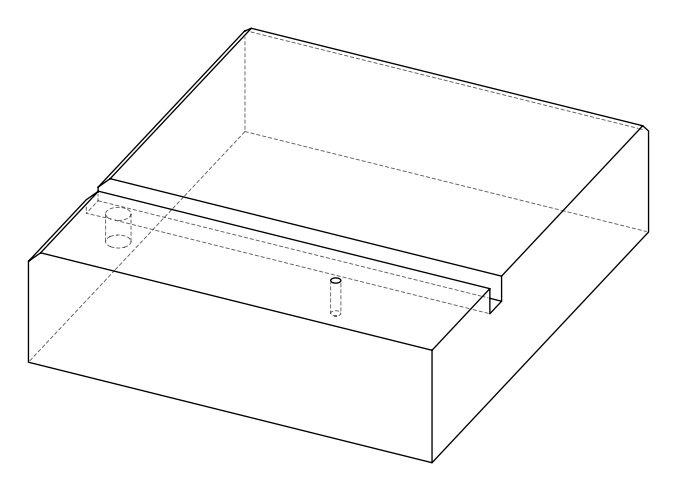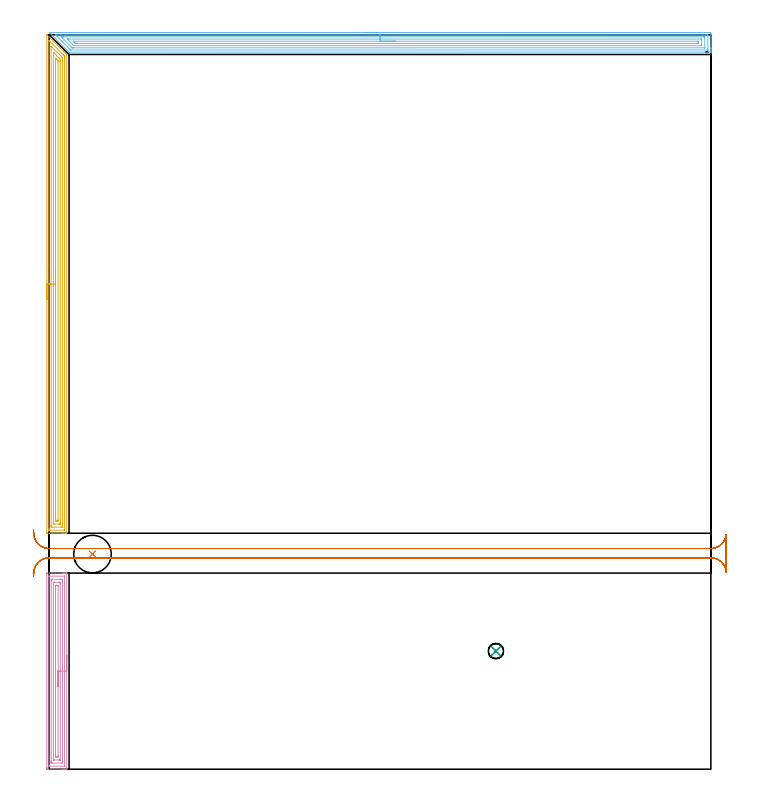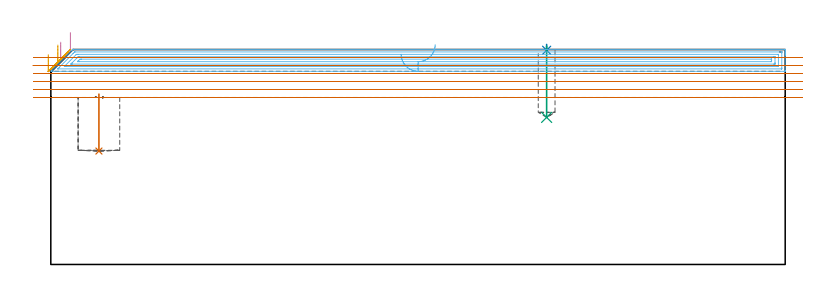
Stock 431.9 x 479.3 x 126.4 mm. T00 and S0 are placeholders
(PLAN: 7 operations, 4 tool changes, 47.5 min)
(1 INDEXABLE_INSERT_DRILL_BLIND_HOLE_FROM_SOLID | STEP1POCKET | NXT0302_020 | 0.14 min | 27967 mm3)
(2 SPOT_DRILL | STEP1POCKET_1 | NXT0321_9005460120000 | 0.03 min | 1 mm3)
(3 DRILL_BLIND_HOLE_INTO_CENTER | STEP1POCKET_1 | UGT0301_494 | 0.17 min | 2898 mm3)
(4 AREA_MILL | FG_CHAMFER_SURFACE | UGT0205_001 | 5.37 min | 11389 mm3)
(5 AREA_MILL_1 | FG_CHAMFER_SURFACE_1 | UGT0205_001 | 13.02 min | 28060 mm3)
(6 AREA_MILL_2 | FG_CHAMFER_SURFACE_2 | UGT0205_001 | 17.26 min | 34666 mm3)
(7 MILL_RECTANGULAR_SLOT | SLOT_RECTANGULAR | UGT0201_136 | Follow Part, ap 5, ae 75% | 11.52 min | 302311 mm3)
(TOOL NXT0302_020 | Index. Insert Drill 24.5mm [880-D2450L25-03] | D24.5 PA176 FL74 Z2)
(TOOL NXT0321_9005460120000 | NC Spot Drill, 142deg, 12mm, Carbide, Uncoated | D12 PA142 FL30 Z2)
(TOOL UGT0301_494 | Carbide Drill 9.9 mm | D9.9 PA118 FL87 Z2)
(TOOL UGT0205_001 | Chamfer Mill 20 x 3 x 45 deg. | D20 FL50 Z2)
(TOOL UGT0201_136 | Carbide End Mill 20.0 | D20 FL30 Z4)
(OP 1 INDEXABLE_INSERT_DRILL_BLIND_HOLE_FROM_SOLID)
G17 G21 G94 G90
T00 M6
G54
G17 G0 G90 X28.3 Y140.4 S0 M3
G43 Z136.4 H1
G94 G81 G98 Z66.7 F250. R100.2
G80
M5
M2
(OP 2 SPOT_DRILL)
G17 G21 G94 G90
T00 M6
G54
G17 G0 G90 X291.6 Y77.1 S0 M3
G43 Z136.4 H0
G94 G81 G98 Z125.974 F250. R129.4
G80
M5
M2
(OP 3 DRILL_BLIND_HOLE_INTO_CENTER)
G17 G21 G94 G90
T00 M6
G54
G17 G0 G90 X291.6 Y77.1 S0 M3
G43 Z136.4 H0
G94 G81 G98 Z86.5 F250. R128.4
G80
M5
M2
(OP 4 AREA_MILL)
G17 G21 G94 G90
T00 M6
G54
G17 G0 G90 X11.5 Y74. S1061 M3
G43 Z136.4 H0
G94 G1 Y73.962 Z135.528 F250.
Y73.848 Z134.663
Y73.659 Z133.812
Y73.397 Z132.98
Y73.063 Z132.174
Y72.66 Z131.4
Y72.192 Z130.664
Y71.66 Z129.972
Y71.071 Z129.329
Y70.428 Z128.74
Y69.736 Z128.208
Y69. Z127.74
Y68.226 Z127.337
Y67.42 Z127.003
Y66.588 Z126.741
Y65.736 Z126.552
Y64.872 Z126.438
Y64. Z126.4
Y0.164
X11.498 Y0.01 Z126.389
X11.366 Y0.003 Z126.258
X11.228 Y0. Z126.127
X10.898 Z125.797
X10.254 Z125.149
X9.057 Z123.953
X8.503 Z123.397
X-1.13 Y0.001 Z113.768
X-1.493 Y0.01 Z113.405
X-1.496 Y0.236 Z113.402
X-1.499 Y0.61 Z113.401
X-1.5 Y0.988 Z113.4
Y127.39
X-1.495 Y127.91 Z113.403
X-1.491 Y127.99 Z113.406
X-1.406 Y128. Z113.491
X8.503 Z123.397
X9.057 Z123.953
X9.378 Z124.274
X9.932 Z124.828
X10.254 Z125.149
X10.898 Z125.797
X11.228 Z126.127
X11.366 Y127.997 Z126.258
X11.498 Y127.99 Z126.389
X11.5 Y127.836 Z126.4
Y64.
X10.086 Z124.986
X10.085 Y2.396 Z124.985
X10.081 Y2.036 Z124.981
X10.079 Y2.019 Z124.979
X10.067 Y2.01 Z124.967
X10. Y2.005 Z124.9
X9.896 Y2.001 Z124.796
X0.134 Y2. Z115.034
X-0.027 Y2.003 Z114.873
X-0.056 Y2.007 Z114.844
X-0.079 Y2.013 Z114.821
X-0.081 Y2.049 Z114.819
X-0.085 Y2.224 Z114.815
X-0.086 Y6.884 Z114.814
X-0.085 Y125.604 Z114.815
X-0.081 Y125.964 Z114.819
X-0.079 Y125.981 Z114.821
X-0.067 Y125.99 Z114.833
X0. Y125.995 Z114.9
X0.104 Y125.999 Z115.004
X9.866 Y126. Z124.766
X10.027 Y125.997 Z124.927
X10.056 Y125.993 Z124.956
X10.079 Y125.987 Z124.979
X10.081 Y125.951 Z124.981
X10.085 Y125.776 Z124.985
X10.086 Y121.077 Z124.986
Y64.
X8.672 Z123.572
X8.671 Y4.903 Z123.571
X8.666 Y4.182 Z123.566
X8.664 Y4.017 Z123.564
X8.503 Y4.01 Z123.403
X7.804 Y4.001 Z122.704
X2.373 Y4. Z117.273
X1.673 Y4.003 Z116.573
X1.497 Y4.01 Z116.397
X1.335 Y4.019 Z116.235
X1.332 Y4.182 Z116.232
X1.33 Y4.352 Z116.23
X1.329 Y5.075 Z116.229
X1.328 Y5.247 Z116.228
X1.329 Y123.097 Z116.229
X1.334 Y123.818 Z116.234
X1.336 Y123.983 Z116.236
X1.497 Y123.99 Z116.397
X2.196 Y123.999 Z117.096
X7.627 Y124. Z122.527
X8.327 Y123.997 Z123.227
X8.503 Y123.99 Z123.403
X8.665 Y123.981 Z123.565
X8.668 Y123.818 Z123.568
X8.67 Y123.648 Z123.57
X8.671 Y122.925 Z123.571
X8.672 Y122.753 Z123.572
Y64.
X7.257 Z122.157
Y6.345
X7.255 Y6.172 Z122.155
X7.25 Y6.036 Z122.15
X7.246 Y6.009 Z122.146
X7.225 Y6.006 Z122.125
X7.173 Y6.003 Z122.073
X6.751 Y6. Z121.651
X3.249 Z118.149
X3.216 Z118.116
X2.831 Y6.01 Z117.731
X2.749 Y6.017 Z117.649
X2.746 Y6.074 Z117.646
X2.744 Y6.135 Z117.644
X2.743 Y6.483 Z117.643
Y6.86
Y121.655
X2.746 Y121.828 Z117.646
X2.75 Y121.964 Z117.65
X2.754 Y121.991 Z117.654
X2.775 Y121.994 Z117.675
X2.827 Y121.997 Z117.727
X3.249 Y122. Z118.149
X6.751 Z121.651
X6.784 Z121.684
X7.169 Y121.99 Z122.069
X7.251 Y121.983 Z122.151
X7.254 Y121.926 Z122.154
X7.256 Y121.865 Z122.156
X7.257 Y121.517 Z122.157
Y121.14
Y64.
X5.843 Z120.743
Y8.646
X5.839 Y8.216 Z120.739
X5.836 Y8.011 Z120.736
X5.629 Y8.005 Z120.529
X5. Y8.001 Z119.9
X4.756 Y8.002 Z119.656
X4.273 Y8.01 Z119.173
X4.164 Y8.018 Z119.064
X4.157 Y8.646 Z119.057
Y119.354
X4.161 Y119.784 Z119.061
X4.164 Y119.989 Z119.064
X4.371 Y119.995 Z119.271
X5. Y119.999 Z119.9
X5.244 Y119.998 Z120.144
X5.727 Y119.99 Z120.627
X5.836 Y119.982 Z120.736
X5.843 Y119.354 Z120.743
Y64.
Y63.128 Z120.781
Y62.264 Z120.895
Y61.412 Z121.084
Y60.58 Z121.346
Y59.774 Z121.68
Y59. Z122.083
Y58.264 Z122.552
Y57.572 Z123.083
Y56.929 Z123.672
Y56.34 Z124.315
Y55.808 Z125.007
Y55.34 Z125.743
Y54.937 Z126.517
Y54.603 Z127.323
Y54.341 Z128.155
Y54.152 Z129.007
Y54.038 Z129.872
Y54. Z130.743
G0 Z136.4
M5
M2
(OP 5 AREA_MILL_1)
G17 G21 G94 G90
T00 M6
G54
G17 G0 G90 X-1.5 Y306.65 S1061 M3
G43 Z136.4 H0
Z123.4
G94 G1 Y306.688 Z122.528 F250.
Y306.802 Z121.664
Y306.991 Z120.812
Y307.253 Z119.98
Y307.587 Z119.174
Y307.99 Z118.4
Y308.459 Z117.664
Y308.99 Z116.972
Y309.579 Z116.329
Y310.222 Z115.74
Y310.914 Z115.208
Y311.65 Z114.74
Y312.424 Z114.337
Y313.23 Z114.003
Y314.062 Z113.741
Y314.914 Z113.552
Y315.778 Z113.438
Y316.65 Z113.4
Y479.3
X-1.449 Y479.299 Z113.45
X-1.408 Z113.489
X-1.291 Y479.289 Z113.602
X-1.228 Y479.23 Z113.668
X-1.143 Y479.143 Z113.757
X7.12 Y470.88 Z122.019
X9.24 Y468.76 Z124.14
X9.378 Y468.623 Z124.275
X9.429 Y468.572 Z124.327
X10.068 Y467.932 Z124.968
X10.254 Y467.747 Z125.15
X10.916 Y467.084 Z125.816
X11.363 Y466.637 Z126.261
X11.495 Y466.505 Z126.391
X11.5 Y466.191 Z126.4
Y154.164
X11.498 Y154.01 Z126.389
X11.367 Y154.003 Z126.259
X11.228 Y154. Z126.128
X10.896 Z125.795
X10.254 Z125.149
X9.057 Z123.954
X8.503 Z123.397
X-1.13 Z113.768
X-1.411 Y154.004 Z113.487
X-1.492 Y154.01 Z113.405
X-1.499 Y154.094 Z113.399
X-1.5 Y154.61 Z113.4
Y316.65
X-0.086 Z114.814
X-0.085 Y475.389 Z114.815
X-0.084 Y475.525 Z114.816
X-0.081 Y475.591 Z114.819
X-0.08 Y475.612 Z114.82
X-0.067 Y475.605 Z114.833
X0.43 Y475.119 Z115.33
X9.378 Y466.172 Z124.278
X9.809 Y465.736 Z124.709
X10.027 Y465.514 Z124.927
X10.079 Y465.459 Z124.979
X10.081 Y465.401 Z124.981
X10.083 Y465.298 Z124.983
X10.086 Y464.577 Z124.986
Y464.405
Y156.396
X10.084 Y156.035 Z124.984
X10.082 Y156.014 Z124.982
X10.08 Y156.011 Z124.98
X10.068 Y156.007 Z124.968
X9.999 Y156.002 Z124.899
X9.896 Y156.001 Z124.796
X9.766 Y156. Z124.666
X0.133 Y156.001 Z115.033
X-0.027 Y156.004 Z114.873
X-0.056 Y156.007 Z114.844
X-0.079 Y156.013 Z114.821
X-0.08 Y156.048 Z114.82
X-0.084 Y156.223 Z114.816
X-0.085 Y156.396 Z114.815
X-0.086 Y157.117 Z114.814
Y316.65
X1.328 Z116.228
X1.329 Y471.548 Z116.229
X1.33 Y471.719 Z116.23
X1.332 Y471.743 Z116.232
X1.333 Y471.749 Z116.233
X1.34 Z116.24
X1.443 Y471.655 Z116.343
X1.497 Y471.603 Z116.397
X8.503 Y464.597 Z123.403
X8.597 Y464.501 Z123.497
X8.644 Y464.449 Z123.544
X8.664 Y464.425 Z123.564
X8.666 Y464.405 Z123.566
X8.669 Y464.236 Z123.569
X8.671 Y463.513 Z123.571
X8.672 Y463.341 Z123.572
X8.671 Y158.902 Z123.571
X8.666 Y158.181 Z123.566
X8.664 Y158.016 Z123.564
X8.503 Y158.01 Z123.403
X7.804 Y158.001 Z122.704
X2.373 Y158. Z117.273
X1.672 Y158.003 Z116.572
X1.497 Y158.01 Z116.397
X1.335 Y158.019 Z116.235
X1.332 Y158.181 Z116.232
X1.33 Y158.352 Z116.23
X1.329 Y159.074 Z116.229
X1.328 Y159.246 Z116.228
Y316.65
X2.743 Z117.643
Y467.084
X2.745 Y467.598 Z117.645
X2.747 Y467.772 Z117.647
X2.75 Y467.889 Z117.65
X2.939 Y467.705 Z117.839
X3.249 Y467.401 Z118.149
X5. Y465.651 Z119.9
X6.246 Y464.405 Z121.146
X6.751 Y463.897 Z121.651
X7.129 Y463.513 Z122.029
X7.25 Y463.379 Z122.15
X7.253 Y463.255 Z122.153
X7.256 Y462.998 Z122.156
X7.257 Y462.62 Z122.157
Y462.104
Y160.86
X7.256 Y160.345 Z122.156
X7.254 Y160.172 Z122.154
X7.25 Y160.036 Z122.15
X7.246 Y160.009 Z122.146
X7.225 Y160.007 Z122.125
X7.173 Y160.004 Z122.073
X6.751 Y160. Z121.651
X6.719 Z121.619
X3.216 Z118.116
X2.832 Y160.01 Z117.732
X2.749 Y160.017 Z117.649
X2.746 Y160.074 Z117.646
X2.745 Y160.134 Z117.645
X2.743 Y160.482 Z117.643
Y160.86
Y316.65
X4.157 Z119.057
Y463.513
X4.159 Y463.91 Z119.059
X4.162 Y464.009 Z119.062
X4.163 Y464.023 Z119.063
X4.169 Y464.022 Z119.069
X4.207 Y463.989 Z119.107
X4.288 Y463.911 Z119.188
X4.689 Y463.513 Z119.589
X5. Y463.201 Z119.9
X5.578 Y462.62 Z120.478
X5.777 Y462.413 Z120.677
X5.836 Y462.346 Z120.736
X5.838 Y462.297 Z120.738
X5.841 Y462.19 Z120.741
X5.843 Y461.76 Z120.743
Y162.645
X5.839 Y162.215 Z120.739
X5.836 Y162.01 Z120.736
X5.629 Y162.004 Z120.529
X5. Y162.001 Z119.9
X4.756 Y162.002 Z119.656
X4.273 Y162.01 Z119.173
X4.164 Y162.017 Z119.064
X4.157 Y162.645 Z119.057
Y316.65
Y317.522 Z119.095
Y318.387 Z119.209
Y319.238 Z119.398
Y320.07 Z119.66
Y320.876 Z119.994
Y321.65 Z120.397
Y322.386 Z120.865
Y323.078 Z121.396
Y323.721 Z121.986
Y324.31 Z122.629
Y324.842 Z123.321
Y325.31 Z124.057
Y325.713 Z124.831
Y326.047 Z125.637
Y326.309 Z126.469
Y326.498 Z127.32
Y326.612 Z128.185
Y326.65 Z129.057
G0 Z136.4
M5
M2
(OP 6 AREA_MILL_2)
G17 G21 G94 G90
T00 M6
G54
G17 G0 G90 X206.05 Y480.8 S1061 M3
G43 Z136.4 H0
Z123.6
G94 G1 X206.088 Z122.728 F250.
X206.202 Z121.864
X206.391 Z121.012
X206.653 Z120.18
X206.987 Z119.374
X207.39 Z118.6
X207.858 Z117.864
X208.39 Z117.172
X208.979 Z116.529
X209.622 Z115.94
X210.314 Z115.408
X211.05 Z114.94
X211.824 Z114.537
X212.63 Z114.203
X213.462 Z113.941
X214.313 Z113.752
X215.178 Z113.638
X216.05 Z113.6
X431.286
X431.58 Y480.797 Z113.602
X431.89 Y480.792 Z113.606
X431.9 Y480.477 Z113.92
Y471.278 Z123.117
Y470.721 Z123.676
Y470.385 Z124.011
Y469.829 Z124.568
Y469.493 Z124.902
Y468.822 Z125.577
Y468.452 Z125.948
X431.892 Y468.056 Z126.336
X431.89 Y468.002 Z126.388
X431.732 Y468. Z126.4
X13.318
X12.996 Y468.004 Z126.39
X12.843 Y468.156 Z126.241
X12.399 Y468.601 Z125.798
X0.517 Y480.483 Z113.916
X0.353 Y480.645 Z113.752
X0.219 Y480.783 Z113.614
X0.217 Y480.794 Z113.603
X0.219 Y480.799 Z113.599
X216.05 Y480.8 Z113.6
Y479.386 Z115.014
X429.578 Y479.385 Z115.015
X429.736 Y479.383 Z115.017
X429.841 Y479.379 Z115.021
X429.891 Y479.374 Z115.026
X429.893 Y479.363 Z115.037
X429.896 Y479.307 Z115.093
X429.9 Y478.907 Z115.493
Y469.986 Z124.414
X429.896 Y469.493 Z124.907
X429.893 Y469.444 Z124.956
X429.891 Y469.425 Z124.975
X429.815 Y469.421 Z124.979
X429.658 Y469.416 Z124.984
X429.578 Y469.415 Z124.985
X429.499 Y469.414 Z124.986
X14.211 Y469.415 Z124.985
X14.132 Y469.416 Z124.984
X14.079 Y469.418 Z124.982
X14.042 Y469.421 Z124.979
X14.026 Y469.434 Z124.966
X13.961 Y469.493 Z124.907
X13.318 Y470.132 Z124.268
X13.064 Y470.385 Z124.015
X5.035 Y478.415 Z115.985
X4.387 Y479.065 Z115.335
X4.154 Y479.307 Z115.093
X4.088 Y479.379 Z115.021
X4.229 Y479.383 Z115.017
X4.308 Y479.385 Z115.015
X216.05 Y479.386 Z115.014
Y477.972 Z116.428
X427.264 Y477.971 Z116.429
X427.713 Y477.969 Z116.431
X427.862 Y477.966 Z116.434
X427.881 Y477.965 Z116.435
X427.89 Y477.932 Z116.468
X427.895 Y477.833 Z116.567
X427.898 Y477.709 Z116.691
X427.9 Y477.522 Z116.878
Y477.336 Z117.064
Y471.091 Z123.309
X427.895 Y470.904 Z123.496
X427.891 Y470.852 Z123.548
X427.887 Y470.834 Z123.566
X427.88 Y470.833 Z123.567
X427.825 Y470.83 Z123.57
X427.713 Y470.829 Z123.571
X15.997
X15.552 Y470.83 Z123.57
X15.104 Y470.834 Z123.566
X15.079 Y470.835 Z123.565
X15.05 Y470.859 Z123.541
X14.986 Y470.917 Z123.483
X14.863 Y471.037 Z123.363
X8.378 Y477.522 Z116.878
X7.959 Y477.945 Z116.455
X7.947 Y477.965 Z116.435
X7.959 Y477.966 Z116.434
X8.404 Y477.97 Z116.43
X8.852 Y477.971 Z116.429
X9.296 Y477.972 Z116.428
X216.05
Y476.557 Z117.843
X425.108
X425.859 Y476.55 Z117.85
X425.89 Y476.543 Z117.857
X425.893 Y476.496 Z117.904
X425.897 Y476.392 Z118.008
X425.899 Y476.183 Z118.217
X425.9 Y475.765 Z118.635
Y473.089 Z121.311
X425.899 Y472.629 Z121.771
X425.897 Y472.413 Z121.987
X425.893 Y472.305 Z122.095
X425.89 Y472.256 Z122.144
X425.848 Y472.249 Z122.151
X425.034 Y472.243 Z122.157
X424.961
X16.817
X16.407 Y472.247 Z122.153
X16.203 Y472.25 Z122.15
X16.104 Y472.257 Z122.143
X15.997 Y472.357 Z122.043
X15.287 Y473.062 Z121.338
X15.104 Y473.245 Z121.155
X12.425 Y475.925 Z118.475
X11.87 Y476.489 Z117.911
X11.811 Y476.549 Z117.851
X11.881 Y476.552 Z117.848
X12.062 Y476.555 Z117.845
X12.425 Y476.557 Z117.843
X12.498
X216.05
Y475.143 Z119.257
X423.248 Y475.142 Z119.258
X423.848 Y475.139 Z119.261
X423.88 Y475.136 Z119.264
X423.89 Y475.13 Z119.27
X423.896 Y475.09 Z119.31
X423.899 Y474.846 Z119.554
X423.9 Y474.195 Z120.205
Y473.954 Z120.446
X423.899 Y473.791 Z120.609
X423.898 Y473.71 Z120.69
X423.894 Y473.67 Z120.73
X423.891 Y473.665 Z120.735
X423.881 Y473.662 Z120.738
X423.842 Y473.659 Z120.741
X423.545 Y473.657 Z120.743
X18.08 Y473.658 Z120.742
X17.783 Y473.659 Z120.741
X17.18 Y473.664 Z120.736
X16.89 Y473.912 Z120.488
X16.846 Y473.954 Z120.446
X15.997 Y474.803 Z119.597
X15.958 Y474.846 Z119.554
X15.707 Y475.136 Z119.264
X15.997 Y475.139 Z119.261
X16.593 Y475.142 Z119.258
X216.05 Y475.143 Z119.257
X216.922 Z119.295
X217.786 Z119.409
X218.638 Z119.598
X219.47 Z119.86
X220.276 Z120.194
X221.05 Z120.597
X221.786 Z121.065
X222.478 Z121.596
X223.121 Z122.186
X223.71 Z122.829
X224.241 Z123.521
X224.71 Z124.257
X225.113 Z125.031
X225.447 Z125.837
X225.709 Z126.669
X225.898 Z127.52
X226.012 Z128.385
X226.05 Z129.257
G0 Z136.4
M5
M2
(OP 7 MILL_RECTANGULAR_SLOT)
G17 G21 G94 G90
T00 M6
G54
G17 G0 G90 X-10.199 Y130.23 S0 M3
G43 Z136.4 H0
Z121.7
G94 G1 X-8.743 Y132.853 F250.
G2 X0. Y138. R10. F500.
G1 X431.9
G2 X441.87 Y128.774 R10.
G1 X441.9
Y153.226
X441.87
G2 X431.9 Y144. R10.
G1 X0.
G2 X-8.743 Y149.147 R10.
G1 X-10.199 Y151.77 F250.
G0 X-10.434 Y127.63 Z117.
G1 X-9.674 Y130.532
G2 X0. Y138. R10. F500.
G1 X431.9
G2 X441.87 Y128.774 R10.
G1 X441.9
Y153.226
X441.87
G2 X431.9 Y144. R10.
G1 X0.
G2 X-9.676 Y151.476 R10.
G1 X-10.433 Y154.378 F250.
G0 X-10.202 Y125.783 Z112.3
G1 X-9.97 Y128.774
G2 X0. Y138. R10. F500.
G1 X431.9
G2 X441.87 Y128.774 R10.
G1 X441.9
Y153.226
X441.87
G2 X431.9 Y144. R10.
G1 X0.
G2 X-9.97 Y153.226 R10.
G1 X-10.202 Y156.217 F250.
G0 Y125.783 Z107.6
G1 X-9.97 Y128.774
G2 X0. Y138. R10. F500.
G1 X431.9
G2 X441.87 Y128.774 R10.
G1 X441.9
Y153.226
X441.87
G2 X431.9 Y144. R10.
G1 X0.
G2 X-9.97 Y153.226 R10.
G1 X-10.202 Y156.217 F250.
G0 Y125.783 Z102.9
G1 X-9.97 Y128.774
G2 X0. Y138. R10. F500.
G1 X431.9
G2 X441.87 Y128.774 R10.
G1 X441.9
Y153.226
X441.87
G2 X431.9 Y144. R10.
G1 X0.
G2 X-9.97 Y153.226 R10.
G1 X-10.202 Y156.217 F250.
G0 Y125.783 Z98.2
G1 X-9.97 Y128.774
G2 X0. Y138. R10. F500.
G1 X431.9
G2 X441.87 Y128.774 R10.
G1 X441.9
Y153.226
X441.87
G2 X431.9 Y144. R10.
G1 X0.
G2 X-9.97 Y153.226 R10.
G1 X-10.202 Y156.217 F250.
G0 Z136.4
M5
M2
